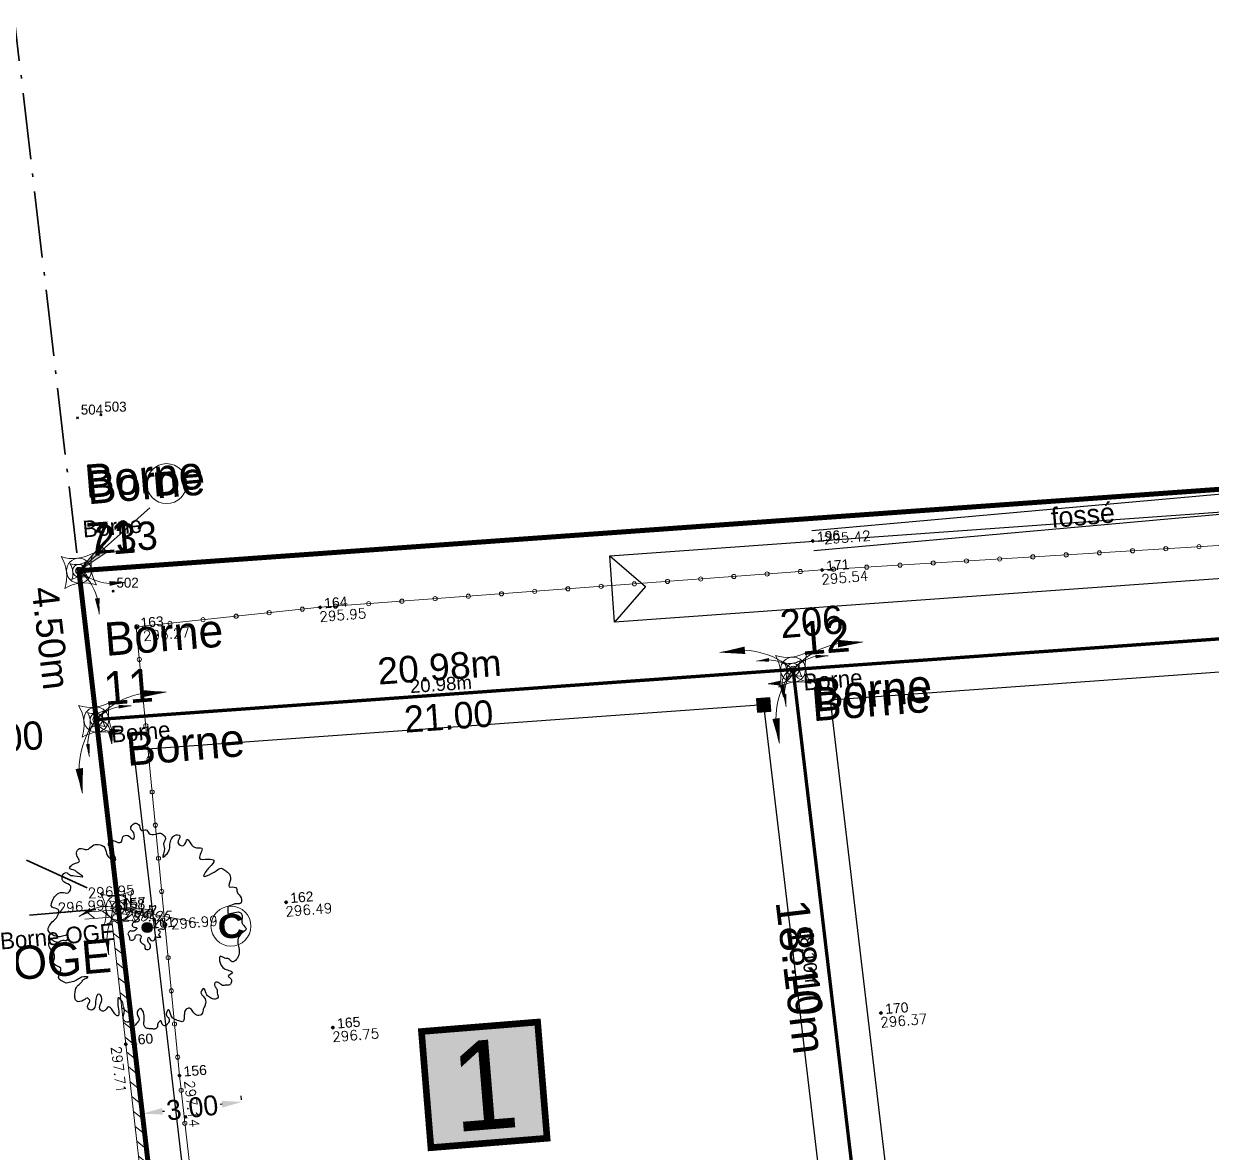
# Model space of a CAD drawing. Header units: metres. Extents: x 1851758 to 1852050, y 5187822 to 5188223.
# Drawn here: x 1851854.94 to 1851890.6, y 5187920.52 to 5187954.41 of the extents above; entities that cross this region are included whole.
import ezdxf
from ezdxf.enums import TextEntityAlignment as Align

# ---------------------------------------------------------------- set-up
doc = ezdxf.new("R2010")
doc.units = ezdxf.units.M
doc.header["$LTSCALE"] = 2.5
doc.header["$PDMODE"] = 35
doc.header["$PDSIZE"] = 0.03
doc.linetypes.add('L5', pattern=[1.15, 0.8, -0.175, 0, -0.175])
doc.layers.get('0').update_dxf_attribs({"linetype": 'CONTINUOUS', "lineweight": 30})
doc.layers.get('Defpoints').update_dxf_attribs({"linetype": 'CONTINUOUS'})
for name, color, linetype in [('APLAT_TRONC', 30, 'CONTINUOUS'), ('N_COMP', 2, 'CONTINUOUS'), ('P_COMP_2016_04_18', 1, 'CONTINUOUS'), ('PRO_IMPLANTATION_MAISON_COT', 140, 'CONTINUOUS'), ('PRO_PAR_N', 6, 'CONTINUOUS'), ('PRO_PAR_N_DA', 6, 'CONTINUOUS'), ('PRO_VOI', 7, 'CONTINUOUS'), ('PRO_VOI_TAMPON', 5, 'CONTINUOUS'), ('VEG', 94, 'CONTINUOUS'), ('Z_COMP', 7, 'CONTINUOUS')]:
    doc.layers.add(name, color=color, linetype=linetype)
for name, color, linetype, lineweight in [('CLO_HAC', 251, 'CONTINUOUS', 15), ('CLO_LEG', 7, 'CONTINUOUS', 15), ('P', 7, 'CONTINUOUS', 50), ('PAR', 11, 'L5', 30), ('PAR_COT', 150, 'CONTINUOUS', 20), ('PAR_REP', 6, 'CONTINUOUS', 15), ('PRO_IMP_REP', 6, 'CONTINUOUS', 15), ('PRO_IMP_REP_VENTE', 6, 'CONTINUOUS', 15), ('PRO_PAR', 1, 'CONTINUOUS', 35), ('PRO_PAR_COT', 200, 'CONTINUOUS', 20), ('PRO_PAR_COT_DA', 150, 'CONTINUOUS', 20), ('PRO_PAR_COT_VENTE', 150, 'CONTINUOUS', 20), ('PRO_PAR_DA', 1, 'CONTINUOUS', 35), ('PRO_PAR_P', 7, 'CONTINUOUS', 70), ('PRO_PAR_P_DA', 7, 'CONTINUOUS', 70), ('PRO_PAR_SURF', 157, 'CONTINUOUS', 20), ('PRO_PAR_TXT', 157, 'CONTINUOUS', 20), ('SOL_TXT', 7, 'CONTINUOUS', 13), ('TAL', 34, 'CONTINUOUS', 25), ('Z', 7, 'CONTINUOUS', 9)]:
    doc.layers.add(name, color=color, linetype=linetype, lineweight=lineweight)
for name, color, linetype, plot in [('N', 1, 'CONTINUOUS', False), ('PRO_PAR_CONT_DA', 40, 'CONTINUOUS', False), ('PRO_PAR_CONT_DA_D', 7, 'CONTINUOUS', False)]:
    doc.layers.add(name, color=color, linetype=linetype, plot=plot)
doc.styles.add('_ECRITURE', font='NEWSGOTN.TTF')
doc.styles.add('_ECRITURE_GRAS', font='NEWSGOTB.TTF')
doc.styles.add('ARIAL_B', font='arialbd.ttf', dxfattribs={"width": 1.1})
doc.styles.add('Ecriture', font='NEWSGOTN.TTF')
doc.styles.add('SIMPLEX', font='SIMPLEX.SHX', dxfattribs={"oblique": 27})
doc.styles.get("Standard").update_dxf_attribs({"font": 'arial.ttf'})
doc.dimstyles.new('Voirie', dxfattribs={"dimtxt": 0.6, "dimasz": 0.6, "dimexe": 0.18, "dimexo": 0.0625, "dimgap": 0, "dimtad": 0, "dimzin": 0, "dimdsep": 46, "dimtxsty": 'Ecriture', "dimcen": 0.04, "dimclrd": 256, "dimclre": 256, "dimclrt": 256, "dimaunit": 2, "dimadec": 3, "dimazin": 0, "dimtfac": 1, "dimtofl": 0, "dimtmove": 0, "dimatfit": 0, "dimfxl": 0, "dimtolj": 1, "dimtzin": 0, "dimlwd": -1, "dimarcsym": 0})

# ---------------------------------------------------------------- blocks, each defined once
blk = doc.blocks.new('TCPOINT')
blk.add_point((0, 0))
at = {"layer": 'N'}
blk.add_attdef('MAT', (0.2, 0.2), '', height=0.34, dxfattribs=at)
at = {"layer": 'Z', "style": 'SIMPLEX'}
blk.add_attdef('ALT', (0.2, -0.54), '', height=0.34, dxfattribs=at)
blk = doc.blocks.new('VEG_01')
at = {"layer": 'APLAT_TRONC', "linetype": 'ByBlock', "lineweight": -2}
h = blk.add_hatch(color=0, dxfattribs=at)
edge = h.paths.add_edge_path(flags=16)
edge.add_arc((0, 0), 0.0008, -180, 0, ccw=False)
edge.add_arc((0, 0), 0.0008, 0, 180, ccw=False)
edge = h.paths.add_edge_path()
edge.add_arc((0, 0), 0.025, -180, 0, ccw=False)
edge.add_arc((0, 0), 0.025, 0, 180, ccw=False)
at = {"layer": 'APLAT_TRONC', "color": 0, "linetype": 'ByBlock', "lineweight": -2}
for points in [[(0.025, 0, -1), (-0.025, 0, -1)], [(0.0008, 0, -1), (-0.0008, 0, -1)]]:
    blk.add_lwpolyline(points, format="xyb", close=True, dxfattribs=at)
at = {"layer": 'VEG', "color": 0, "linetype": 'ByBlock', "lineweight": -2}
for points, knots in [([(-0.4061, -0.2784), (-0.3851, -0.2746), (-0.356, -0.2694), (-0.3306, -0.245), (-0.2788, -0.2455), (-0.3215, -0.2576), (-0.3298, -0.279), (-0.3545, -0.2924), (-0.3644, -0.3255), (-0.3649, -0.3791), (-0.321, -0.3685), (-0.2987, -0.3469), (-0.2792, -0.3738), (-0.3116, -0.3936), (-0.279, -0.4215), (-0.2586, -0.3963), (-0.2602, -0.3706), (-0.2497, -0.319), (-0.222, -0.3519), (-0.232, -0.3776), (-0.2448, -0.4058), (-0.2128, -0.4299), (-0.1977, -0.3843), (-0.1731, -0.4138), (-0.1666, -0.43), (-0.1414, -0.451), (-0.1416, -0.4099), (-0.1497, -0.3897), (-0.1462, -0.3693), (-0.15, -0.3432), (-0.1228, -0.3691), (-0.1213, -0.3905), (-0.1079, -0.4224), (-0.1325, -0.457), (-0.0959, -0.4833), (-0.0709, -0.4451), (-0.0697, -0.5069), (-0.0527, -0.475), (-0.0305, -0.4611), (-0.0626, -0.4348), (-0.0314, -0.3917), (-0.0132, -0.4374), (-0.0159, -0.4642), (-0.0193, -0.4977), (0.005, -0.5076), (0.0226, -0.5057), (0.0394, -0.5109), (0.055, -0.4967), (0.0484, -0.4783), (0.0719, -0.4604), (0.0716, -0.486), (0.0908, -0.4967), (0.1021, -0.4812), (0.1129, -0.4684), (0.108, -0.4498), (0.0882, -0.4394), (0.109, -0.3928), (0.1158, -0.442), (0.1343, -0.46), (0.1553, -0.4655), (0.1824, -0.4777), (0.1856, -0.4488), (0.1851, -0.4295), (0.1909, -0.4075), (0.2155, -0.4004), (0.2289, -0.4219), (0.2433, -0.4409), (0.2753, -0.4414), (0.2775, -0.4151), (0.2859, -0.3974), (0.2947, -0.3768), (0.29, -0.3476), (0.2586, -0.3293), (0.2875, -0.2935), (0.292, -0.334), (0.3106, -0.3487), (0.331, -0.3624), (0.3616, -0.3519), (0.3473, -0.3287), (0.3517, -0.3079), (0.3367, -0.2953), (0.3355, -0.2703), (0.3612, -0.2742), (0.3725, -0.2942), (0.3944, -0.2861), (0.4146, -0.2907), (0.4238, -0.2713), (0.4209, -0.2538), (0.392, -0.2417), (0.442, -0.2277), (0.4045, -0.2126), (0.3812, -0.2064), (0.3616, -0.1825), (0.3586, -0.1324), (0.3865, -0.1572), (0.4094, -0.1522), (0.4239, -0.1793), (0.4497, -0.159), (0.4601, -0.1367), (0.4617, -0.1072), (0.4515, -0.0788), (0.4553, -0.0462), (0.4732, -0.0258), (0.5064, -0.0065), (0.4731, 0.0138), (0.4733, 0.0416), (0.4779, 0.0713), (0.4438, 0.0842), (0.3966, 0.0564), (0.4057, 0.0892), (0.4003, 0.1095), (0.4241, 0.1091), (0.4397, 0.123), (0.4715, 0.1107), (0.4742, 0.1559), (0.4468, 0.1702), (0.4495, 0.2105), (0.3933, 0.1933), (0.4255, 0.2419), (0.4099, 0.272), (0.389, 0.2865), (0.368, 0.3021), (0.3439, 0.2825), (0.322, 0.2703), (0.2697, 0.2445), (0.2961, 0.2851), (0.3121, 0.3024), (0.3471, 0.3398), (0.2996, 0.3444), (0.2409, 0.3321), (0.2937, 0.4116), (0.2233, 0.3858), (0.1986, 0.4701), (0.19, 0.3958), (0.1375, 0.4237), (0.179, 0.4625), (0.133, 0.4661), (0.1209, 0.4423), (0.1103, 0.418), (0.1184, 0.3846), (0.0594, 0.3271), (0.0939, 0.392), (0.0757, 0.4207), (0.0959, 0.4417), (0.0845, 0.4625), (0.065, 0.4768), (0.0393, 0.4638), (0.0074, 0.4646), (-0.003, 0.498), (-0.0363, 0.4749), (-0.0341, 0.5136), (-0.0663, 0.5304), (-0.0929, 0.4926), (-0.061, 0.4776), (-0.0659, 0.4259), (-0.0933, 0.4674), (-0.1284, 0.4578), (-0.1241, 0.4225), (-0.1566, 0.4265), (-0.1769, 0.4443), (-0.2007, 0.418), (-0.1771, 0.3884), (-0.1426, 0.3215), (-0.1833, 0.3464), (-0.2076, 0.3612), (-0.2045, 0.403), (-0.2429, 0.4191), (-0.2774, 0.4136), (-0.3002, 0.3791), (-0.3375, 0.406), (-0.36, 0.3728), (-0.3483, 0.3523), (-0.3339, 0.3273), (-0.3596, 0.3225), (-0.3753, 0.3167), (-0.4001, 0.2925), (-0.3623, 0.2887), (-0.3477, 0.2716), (-0.3016, 0.2447), (-0.3616, 0.2617), (-0.3879, 0.2585), (-0.4068, 0.2831), (-0.4316, 0.2559), (-0.4206, 0.2197), (-0.371, 0.2179), (-0.3919, 0.1626), (-0.4275, 0.1815), (-0.4564, 0.1652), (-0.4739, 0.1411), (-0.4903, 0.0943), (-0.4342, 0.0979), (-0.4482, 0.0527), (-0.4745, 0.03), (-0.5076, -0.0072), (-0.4785, -0.0373), (-0.4518, -0.046), (-0.4258, -0.0473), (-0.3962, -0.0295), (-0.3976, -0.0728), (-0.4256, -0.0576), (-0.4439, -0.0783), (-0.4658, -0.0697), (-0.4847, -0.0525), (-0.4965, -0.0847), (-0.4844, -0.1112), (-0.4534, -0.1393), (-0.4833, -0.1902), (-0.4134, -0.1974), (-0.4615, -0.2555), (-0.4249, -0.2706), (-0.4061, -0.2784)], [0, 0, 0, 0, 3.753263, 5.182737, 7.23611, 8.845321, 10.054635, 11.722078, 13.587172, 16.632361, 18.825527, 20.296079, 21.349325, 23.275202, 24.919627, 26.315191, 27.968981, 30.632359, 31.88293, 33.805628, 35.655874, 36.981482, 39.090374, 40.563959, 42.038015, 43.225906, 44.748559, 47.002401, 47.855972, 48.88026, 50.347704, 51.882122, 53.497641, 56.38817, 58.007388, 59.421941, 61.409961, 62.694634, 63.74788, 65.886811, 67.80534, 69.813324, 71.958917, 73.798707, 75.050773, 76.201402, 77.187657, 78.118029, 79.444745, 80.497723, 81.601389, 82.704304, 83.634677, 84.738342, 85.778989, 86.709366, 88.585511, 90.646929, 92.042492, 93.602072, 94.927332, 96.284237, 97.60073, 99.006552, 100.046272, 101.562467, 103.078662, 104.567164, 106.128158, 107.168805, 108.366729, 110.242874, 112.250845, 113.665919, 115.359731, 116.987882, 118.392502, 119.863054, 121.219959, 122.383559, 123.569819, 124.721736, 125.70799, 127.25919, 128.421527, 129.583864, 130.687516, 131.728177, 132.781161, 134.529355, 135.900798, 137.518692, 139.70393, 141.741483, 143.213149, 144.469284, 145.883837, 147.435045, 149.055475, 150.701092, 152.736458, 154.718028, 156.362976, 158.111421, 159.859878, 161.376981, 163.378883, 164.418604, 167.677078, 168.701367, 169.702303, 170.880303, 171.983218, 173.635188, 175.452814, 177.690206, 179.096025, 181.239235, 183.480215, 185.710503, 187.125056, 188.377123, 190.069929, 191.848541, 194.382772, 196.063797, 197.740389, 200.24667, 201.923318, 204.722548, 207.887853, 210.194994, 213.569477, 215.776804, 217.743732, 219.931467, 221.58189, 223.055946, 224.737179, 226.359298, 229.661584, 232.461032, 234.064874, 235.625868, 236.72952, 238.055127, 239.714756, 241.740917, 243.13648, 244.602937, 246.271815, 247.891034, 250.035957, 251.552414, 253.527139, 255.587297, 257.146875, 258.86479, 260.239537, 261.919129, 263.278038, 265.059528, 269.005945, 270.304831, 272.010737, 274.36746, 276.721422, 278.595738, 280.701705, 283.008839, 284.679286, 286.267291, 287.527048, 288.755502, 289.858417, 291.273491, 293.04415, 294.229884, 296.285182, 298.975928, 300.464437, 301.790045, 303.41603, 305.281124, 307.785837, 310.022086, 311.994594, 313.832782, 315.612158, 318.08605, 320.165487, 322.311095, 324.186587, 327.620768, 328.975998, 331.197841, 332.741998, 334.148254, 335.684679, 336.878332, 338.40387, 339.976082, 340.879855, 342.30589, 344.231768, 346.604284, 349.237256, 351.664851, 354.505513, 357.529832, 357.529832, 357.529832, 357.529832]), ([(-0.0838, -0.016), (-0.0771, -0.0184), (-0.0644, -0.0229), (-0.0437, 0.0027), (-0.0751, -0.0021), (-0.0766, 0.0248), (-0.0573, 0.0266), (-0.0348, 0.0308), (-0.0456, 0.051), (-0.0604, 0.0572), (-0.0636, 0.0718), (-0.0549, 0.0922), (-0.0492, 0.0685), (-0.0253, 0.0703), (-0.0301, 0.1084), (-0.0162, 0.078), (-0.0251, 0.0636), (-0.0065, 0.0426), (0.0038, 0.0655), (-0.0023, 0.0824), (0.0172, 0.0882), (0.0059, 0.1188), (0.026, 0.098), (0.0442, 0.1159), (0.0426, 0.0913), (0.0295, 0.0846), (0.0358, 0.0671), (0.0179, 0.0643), (0.0129, 0.0367), (0.0404, 0.0515), (0.0395, 0.0322), (0.0427, 0.0101), (0.0546, 0.0306), (0.0673, 0.0378), (0.0879, 0.0292), (0.074, 0.0103), (0.1022, 0.0119), (0.0841, -0.0152), (0.0707, -0.0017), (0.0483, -0.0141), (0.0749, -0.0226), (0.0492, -0.0374), (0.078, -0.0498), (0.0527, -0.0486), (0.0383, -0.045), (0.0408, -0.0684), (0.0138, -0.0673), (0.0097, -0.0421), (-0.0049, -0.0697), (0.0207, -0.082), (0.014, -0.1144), (-0.017, -0.1092), (-0.0065, -0.0852), (-0.0291, -0.0807), (-0.0398, -0.0617), (-0.0186, -0.0332), (-0.0648, -0.034), (-0.0573, -0.0606), (-0.0923, -0.0696), (-0.0872, -0.0448), (-0.102, -0.0303), (-0.0907, -0.0214), (-0.0838, -0.016)], [0, 0, 0, 0, 1.255015, 2.387154, 3.579699, 4.647415, 5.677636, 6.847186, 7.783461, 8.829734, 9.693076, 10.490325, 11.455172, 12.298368, 13.797416, 14.733694, 16.098847, 17.063525, 18.233875, 19.176198, 19.916132, 21.172569, 22.066268, 23.058552, 24.000875, 24.755642, 25.593261, 26.410467, 27.462705, 28.617885, 29.380065, 30.373249, 31.338096, 32.18152, 33.258567, 33.998923, 34.892617, 36.062967, 37.010026, 37.91004, 38.727255, 39.758264, 40.575469, 41.730657, 42.148993, 43.142177, 44.397185, 45.297527, 45.999731, 48.106356, 49.300045, 50.675672, 51.408602, 52.977999, 53.588341, 55.266841, 56.953244, 57.797368, 59.352321, 60.445334, 61.289249, 62.566821, 62.566821, 62.566821, 62.566821])]:
    blk.add_open_spline(points, degree=3, knots=knots, dxfattribs=at)
blk = doc.blocks.new('CLOLEG')
blk.add_circle((0, 0), 0.0625)
blk = doc.blocks.new('*D66')
at = {"layer": 'Defpoints', "color": 0}
for p in [(1851861.487, 5187922.031), (1851858.507, 5187921.678), (1851858.507, 5187921.678)]:
    blk.add_point(p, dxfattribs=at)
at = {"layer": 'PRO_IMPLANTATION_MAISON_COT'}
for p, q in [((1851860.891, 5187921.96), (1851860.83, 5187921.953)), ((1851859.103, 5187921.749), (1851859.164, 5187921.756))]:
    blk.add_line(p, q, dxfattribs=at)
at = {"layer": 'PRO_IMPLANTATION_MAISON_COT', "lineweight": -2}
for p, q in [((1851861.479, 5187922.093), (1851861.465, 5187922.21)), ((1851858.5, 5187921.74), (1851858.486, 5187921.857))]:
    blk.add_line(p, q, dxfattribs=at)
at = {"layer": 'PRO_IMPLANTATION_MAISON_COT'}
for points in [[(1851860.879, 5187922.06), (1851860.902, 5187921.861), (1851861.487, 5187922.031)], [(1851859.091, 5187921.848), (1851859.115, 5187921.649), (1851858.507, 5187921.678)]]:
    blk.add_solid(points, dxfattribs=at)
at = {"layer": 'PRO_IMPLANTATION_MAISON_COT', "insert": (1851859.997, 5187921.855), "char_height": 0.6, "attachment_point": 5, "rotation": 6.7571, "style": 'Ecriture'}
blk.add_mtext('\\A1;3.00', dxfattribs=at)
blk = doc.blocks.new('fleche cote2')
blk.add_hatch(color=0).paths.add_polyline_path([(-0.524, 0.399), (-0.524, 0.55), (-0.975, 0.475)])
at = {"color": 0}
blk.add_lwpolyline([(-0.524, 0.399), (-0.524, 0.55), (-0.975, 0.475)], close=True, dxfattribs=at)
blk.add_lwpolyline([(-0.524, 0.475, -0.385882), (0, 0)], format="xyb", dxfattribs=at)
blk = doc.blocks.new('ASS02')
h = blk.add_hatch(color=256)
h.dxf.hatch_style = 1
h.paths.add_polyline_path([(0.5, -0.5), (0.5, 0.5), (-0.5, 0.5), (-0.5, -0.5)])
blk.add_lwpolyline([(0.5, -0.5), (0.5, 0.5), (-0.5, 0.5), (-0.5, -0.5)], close=True)
blk = doc.blocks.new('Borne')
at = {"layer": 'PAR_REP'}
for radius in [0.15, 0.04]:
    blk.add_circle((0, 0), radius, dxfattribs=at)
for centre, start, end in [((-0.019, 0.607), 246.9187, 296.6535), ((-0.607, -0.019), 336.9187, 26.6535), ((0.607, 0.019), 156.9187, 206.6535), ((0.019, -0.607), 66.9187, 116.6535)]:
    blk.add_arc(centre, 0.458, start, end, dxfattribs=at)
blk = doc.blocks.new('P_COMP')
at = {"color": 0}
blk.add_point((0, 0), dxfattribs=at)
at = {"layer": 'N_COMP', "style": '_ECRITURE'}
blk.add_attdef('MAT', (0.1, 0.1), '', height=0.3, dxfattribs=at)
at = {"layer": 'Z_COMP', "style": 'SIMPLEX', "oblique": 27}
blk.add_attdef('ALT', text='', height=0.3, dxfattribs=at).set_placement((0.1, -0.1), align=Align.TOP_LEFT)
blk = doc.blocks.new('fleche cote')
blk.add_hatch(color=0).paths.add_polyline_path([(-0.524, -0.399), (-0.524, -0.55), (-0.975, -0.475)])
at = {"color": 0}
blk.add_lwpolyline([(-0.524, -0.475, 0.385882), (0, 0)], format="xyb", dxfattribs=at)
blk.add_lwpolyline([(-0.524, -0.399), (-0.524, -0.55), (-0.975, -0.475)], close=True, dxfattribs=at)
blk = doc.blocks.new('*U106')
at = {"layer": 'PAR_COT'}
for points in [[(0.022, 1.901), (0, 0)], [(0.098, 0.663), (-0.082, 0.665)], [(0.098, 0.663), (0, 0), (-0.082, 0.665)]]:
    blk.add_lwpolyline(points, dxfattribs=at)
blk.add_solid([(0, 0), (-0.082, 0.665), (0.098, 0.663)], dxfattribs=at)
blk = doc.blocks.new('PAR_COT_01B')
at = {"layer": 'PAR_COT'}
blk.add_lwpolyline([(-1.143, 0.37, 0, 0.12, 0), (-0.742, 0.373, 0.12, 0.12, 0)], format="xyseb", dxfattribs=at)
blk.add_arc((-0.93, -0.921), 1.309, 44.7149, 99.3768, dxfattribs=at)
blk = doc.blocks.new('PAR_COT_02B')
at = {"layer": 'PAR_COT'}
blk.add_lwpolyline([(-1.139, -0.377, 0, 0.12, 0), (-0.739, -0.377, 0.12, 0.12, 0)], format="xyseb", dxfattribs=at)
blk.add_arc((-0.934, 0.914), 1.307, 260.964, 315.6259, dxfattribs=at)
blk = doc.blocks.new('*U110')
at = {"layer": 'PAR_COT'}
for points in [[(1.308, 0.992), (0, 0)], [(0.583, 0.329), (0, 0), (0.474, 0.473)], [(0.583, 0.329), (0.474, 0.473)]]:
    blk.add_lwpolyline(points, dxfattribs=at)
blk.add_solid([(0, 0), (0.474, 0.473), (0.583, 0.329)], dxfattribs=at)
blk = doc.blocks.new('BORNE IMP')
at = {"layer": 'PRO_IMP_REP'}
for radius in [0.375, 0.1]:
    blk.add_circle((0, 0), radius, dxfattribs=at)
for centre, start, end in [((-0.047, 1.518), 246.9187, 296.6535), ((-1.518, -0.047), 336.9187, 26.6535), ((1.518, 0.047), 156.9187, 206.6535), ((0.047, -1.518), 66.9187, 116.6535)]:
    blk.add_arc(centre, 1.144, start, end, dxfattribs=at)
blk = doc.blocks.new('PAR REP VENTE')
at = {"layer": 'PRO_IMP_REP_VENTE'}
for radius in [0.375, 0.1]:
    blk.add_circle((0, 0), radius, dxfattribs=at)
for centre, start, end in [((-0.17, 1.509), 251.55945, 301.29431), ((-1.509, -0.17), 341.55945, 31.29431), ((1.509, 0.17), 161.55945, 211.29431), ((0.17, -1.509), 71.55945, 121.29431)]:
    blk.add_arc(centre, 1.144, start, end, dxfattribs=at)
blk = doc.blocks.new('PRO_PAR_COT_01B')
at = {"layer": 'PRO_PAR_COT_DA'}
blk.add_lwpolyline([(-2.153, 0.666, 0, 0.225, 0), (-1.401, 0.68, 0.225, 0.225, 0)], format="xyseb", dxfattribs=at)
blk.add_arc((-1.72, -1.75), 2.454, 45.4926, 100.1545, dxfattribs=at)
blk = doc.blocks.new('PRO_PAR_COT_02B')
at = {"layer": 'PRO_PAR_COT_DA'}
blk.add_lwpolyline([(-2.153, -0.666, 0, 0.225, 0), (-1.401, -0.68, 0.225, 0.225, 0)], format="xyseb", dxfattribs=at)
blk.add_arc((-1.72, 1.75), 2.454, 259.8455, 314.5074, dxfattribs=at)

msp = doc.modelspace()

# ---------------------------------------------------------------- hatches: boundary and pattern name
at = {"layer": 'CLO_HAC'}
h = msp.add_hatch(dxfattribs=at)
h.set_pattern_fill('ANSI31', color=256, scale=0.1)
h.set_pattern_definition([(321.427, (1851857.75666, 5187927.8044), (0.197965, 0.248226), [])])
h.paths.add_polyline_path([(1851856.759, 5187927.733), (1851856.774, 5187927.524), (1851857.571, 5187927.581), (1851858, 5187923.766), (1851858.73, 5187917.294), (1851858.938, 5187917.317), (1851858.209, 5187923.789), (1851857.757, 5187927.804)])
at = {"layer": 'PRO_PAR_TXT'}
msp.add_hatch(color=21, dxfattribs=at).paths.add_polyline_path([(1851866.99, 5187924.053), (1851870.279, 5187924.32), (1851870.546, 5187921.031), (1851867.257, 5187920.764)])

# ---------------------------------------------------------------- linework, layer by layer
at = {"layer": 'CLO_LEG', "flags": 128}
for points in [[(1851977.739, 5187951.887), (1851978.26, 5187947.388), (1851966.81, 5187945.805), (1851954.043, 5187944.623), (1851949.297, 5187943.986), (1851940.926, 5187943.352), (1851925.914, 5187942.038), (1851910.577, 5187940.774), (1851894.403, 5187938.963), (1851878.913, 5187938.009), (1851863.835, 5187936.886), (1851858.314, 5187936.298), (1851859.611, 5187922.824), (1851861.624, 5187905.158), (1851863.146, 5187891.866), (1851864.24, 5187882.278), (1851864.624, 5187878.787), (1851868.895, 5187879.162), (1851886.929, 5187880.433), (1851898.298, 5187881.405)], [(1851856.759, 5187927.733), (1851857.757, 5187927.804), (1851858.209, 5187923.789), (1851858.938, 5187917.317), (1851858.73, 5187917.294), (1851858, 5187923.766), (1851857.571, 5187927.581), (1851856.774, 5187927.524)]]:
    msp.add_lwpolyline(points, dxfattribs=at)
at = {"layer": 'PAR', "flags": 128}
for points in [[(1851841.446, 5188067.571), (1851856.592, 5187937.984), (1851863.582, 5187878.171)], [(1851770.994, 5187967.295), (1851857.753, 5187928.051)], [(1851856.592, 5187937.984), (1851927.721, 5187943.061), (1851977.793, 5187946.635)], [(1851833.692, 5187875.64), (1851827.884, 5187925.327), (1851857.775, 5187927.862)]]:
    msp.add_lwpolyline(points, dxfattribs=at)
at = {"layer": 'PAR_COT', "color": 1, "const_width": 0.15, "flags": 128}
msp.add_lwpolyline([(1851863.582, 5187878.171), (1851863.48, 5187879.051), (1851857.775, 5187927.862), (1851856.592, 5187937.984), (1851927.721, 5187943.061), (1851977.793, 5187946.635), (1851981.371, 5187888.402)], dxfattribs=at)
at = {"layer": 'PAR_COT'}
for centre in [(1851859.227, 5187940.601), (1851861.159, 5187927.31)]:
    msp.add_circle(centre, 0.6, dxfattribs=at)
at = {"layer": 'PRO_PAR', "const_width": 0.1, "flags": 128}
for points in [[(1851911.879, 5187917.313), (1851911.879, 5187917.313), (1851940.223, 5187919.349), (1851940.51, 5187915.359), (1851947.492, 5187915.861), (1851947.205, 5187919.851), (1851975.449, 5187921.88), (1851974.252, 5187941.929), (1851857.114, 5187933.514)], [(1851884.704, 5187915.361), (1851882.403, 5187915.196), (1851880.173, 5187917.038), (1851878.043, 5187935.017)]]:
    msp.add_lwpolyline(points, dxfattribs=at)
at = {"layer": 'PRO_PAR_CONT_DA', "flags": 128}
msp.add_lwpolyline([(1851977.793, 5187946.635), (1851927.721, 5187943.061), (1851856.592, 5187937.984), (1851857.114, 5187933.514), (1851878.043, 5187935.017), (1851910.44, 5187937.345), (1851942.275, 5187939.632)], dxfattribs=at)
for points in [[(1851878.043, 5187935.017), (1851880.173, 5187917.038), (1851882.403, 5187915.196), (1851884.704, 5187915.361), (1851908.388, 5187917.062), (1851908.675, 5187913.073), (1851912.166, 5187913.323), (1851911.879, 5187917.313), (1851910.44, 5187937.345)], [(1851857.114, 5187933.514), (1851860.715, 5187902.701), (1851885.403, 5187905.626), (1851884.704, 5187915.361), (1851882.403, 5187915.196), (1851880.173, 5187917.038), (1851878.043, 5187935.017)]]:
    msp.add_lwpolyline(points, close=True, dxfattribs=at)
at = {"layer": 'PRO_PAR_CONT_DA_D', "flags": 128}
for points in [[(1851879.159, 5187934.095), (1851881.119, 5187917.554), (1851882.732, 5187916.222), (1851884.632, 5187916.358), (1851909.314, 5187918.131), (1851909.601, 5187914.142), (1851911.097, 5187914.249), (1851910.882, 5187917.241), (1851909.515, 5187936.276)], [(1851858.229, 5187932.591), (1851861.592, 5187903.812), (1851884.337, 5187906.507), (1851883.778, 5187914.292), (1851882.075, 5187914.169), (1851879.227, 5187916.523), (1851877.162, 5187933.952)]]:
    msp.add_lwpolyline(points, close=True, dxfattribs=at)
at = {"layer": 'PRO_PAR_COT_VENTE'}
for points in [[(1851879.093, 5187935.427, 0, 0.112, 0), (1851878.717, 5187935.407, 0.112, 0.112, 0)], [(1851876.945, 5187935.272, 0, 0.112, 0), (1851877.32, 5187935.307, 0.112, 0.112, 0)], [(1851877.839, 5187933.909, 0, 0.112, 0), (1851877.788, 5187934.282, 0.112, 0.112, 0)], [(1851858.164, 5187933.923, 0, 0.112, 0), (1851857.788, 5187933.903, 0.112, 0.112, 0)], [(1851856.909, 5187932.406, 0, 0.112, 0), (1851856.858, 5187932.779, 0.112, 0.112, 0)]]:
    msp.add_lwpolyline(points, format="xyseb", dxfattribs=at)
for centre, start, end in [((1851877.248, 5187934.083), 49.6016, 104.2634), ((1851878.964, 5187934.206), 83.9544, 138.6163), ((1851879.013, 5187934.266), 142.2498, 196.9116), ((1851858.035, 5187932.703), 83.9544, 138.6163), ((1851858.083, 5187932.761), 142.159, 196.8208)]:
    msp.add_arc(centre, 1.227, start, end, dxfattribs=at)
at = {"layer": 'PRO_PAR_DA', "flags": 128}
for points in [[(1851911.879, 5187917.313), (1851911.879, 5187917.313), (1851940.223, 5187919.349), (1851940.51, 5187915.359), (1851947.492, 5187915.861), (1851947.205, 5187919.851), (1851975.449, 5187921.88), (1851974.252, 5187941.929), (1851857.114, 5187933.514)], [(1851884.704, 5187915.361), (1851882.403, 5187915.196), (1851880.173, 5187917.038), (1851878.043, 5187935.017)]]:
    msp.add_lwpolyline(points, dxfattribs=at)
at = {"layer": 'PRO_PAR_SURF', "flags": 128}
for points in [[(1851977.793, 5187946.635), (1851981.487, 5187886.528), (1851863.582, 5187878.171), (1851856.592, 5187937.984), (1851927.721, 5187943.061)], [(1851910.44, 5187937.345), (1851878.043, 5187935.017), (1851880.173, 5187917.038), (1851882.403, 5187915.196), (1851908.388, 5187917.062), (1851908.675, 5187913.073), (1851912.166, 5187913.323)], [(1851878.043, 5187935.017), (1851857.114, 5187933.514), (1851860.715, 5187902.701), (1851885.403, 5187905.626), (1851884.704, 5187915.361), (1851882.403, 5187915.196), (1851880.173, 5187917.038)]]:
    msp.add_lwpolyline(points, close=True, dxfattribs=at)
at = {"layer": 'PRO_PAR_TXT', "color": 157, "const_width": 0.2, "flags": 128}
msp.add_lwpolyline([(1851866.882, 5187924.145), (1851870.37, 5187924.428), (1851870.654, 5187920.939), (1851867.165, 5187920.656)], close=True, dxfattribs=at)
at = {"layer": 'PRO_VOI', "flags": 128}
msp.add_lwpolyline([(1851977.149, 5187943.942), (1851942.146, 5187941.427), (1851910.311, 5187939.14), (1851872.681, 5187936.437), (1851872.538, 5187938.432), (1851910.168, 5187941.135), (1851942.003, 5187943.422), (1851977.006, 5187945.937)], close=True, dxfattribs=at)
msp.add_lwpolyline([(1851872.538, 5187938.432), (1851873.607, 5187937.506), (1851872.681, 5187936.437)], dxfattribs=at)
at = {"layer": 'TAL', "flags": 128}
for points in [[(1851927.779, 5187946.743), (1851928.007, 5187943.831), (1851921.773, 5187943.119), (1851910.09, 5187942.046), (1851895.067, 5187940.656), (1851878.609, 5187939.178)], [(1851928.378, 5187946.79), (1851928.65, 5187943.3), (1851921.834, 5187942.522), (1851910.145, 5187941.449), (1851895.121, 5187940.058), (1851878.663, 5187938.581)]]:
    msp.add_lwpolyline(points, dxfattribs=at)

# ---------------------------------------------------------------- block references
at = {"layer": 'CLO_LEG'}
for p, rotation in [((1851889.239, 5187938.645), 183.5256594303691), ((1851890.237, 5187938.706), 183.5256594303691), ((1851883.25, 5187938.276), 183.5256594303691), ((1851884.248, 5187938.337), 183.5256594303691), ((1851885.247, 5187938.399), 183.5256594303691), ((1851886.245, 5187938.46), 183.5256594303691), ((1851887.243, 5187938.522), 183.5256594303691), ((1851888.241, 5187938.583), 183.5256594303691), ((1851878.26, 5187937.96), 184.2576084393288), ((1851879.258, 5187938.03), 183.5256594303691), ((1851880.256, 5187938.091), 183.5256594303691), ((1851881.254, 5187938.153), 183.5256594303691), ((1851882.252, 5187938.214), 183.5256594303691), ((1851873.274, 5187937.589), 184.2576084393288), ((1851874.271, 5187937.663), 184.2576084393288), ((1851875.269, 5187937.737), 184.2576084393288), ((1851876.266, 5187937.812), 184.2576084393288), ((1851877.263, 5187937.886), 184.2576084393288), ((1851868.288, 5187937.218), 184.2576084393288), ((1851869.285, 5187937.292), 184.2576084393288), ((1851870.282, 5187937.366), 184.2576084393288), ((1851871.28, 5187937.44), 184.2576084393288), ((1851872.277, 5187937.515), 184.2576084393288), ((1851863.303, 5187936.83), 186.0829969773322), ((1851864.299, 5187936.921), 184.2576084393288), ((1851865.296, 5187936.995), 184.2576084393288), ((1851866.293, 5187937.069), 184.2576084393288), ((1851867.291, 5187937.143), 184.2576084393288), ((1851860.32, 5187936.512), 186.0829969773322), ((1851861.315, 5187936.618), 186.0829969773322), ((1851862.309, 5187936.724), 186.0829969773322), ((1851858.331, 5187936.3), 186.0829969773322), ((1851859.326, 5187936.406), 186.0829969773322), ((1851858.408, 5187935.32), 275.4975728057738), ((1851858.504, 5187934.324), 275.4975728057738), ((1851858.6, 5187933.329), 275.4975728057738), ((1851858.696, 5187932.333), 275.4975728057738), ((1851858.792, 5187931.338), 275.4975728057738), ((1851858.887, 5187930.343), 275.4975728057738), ((1851858.983, 5187929.347), 275.4975728057738), ((1851859.079, 5187928.352), 275.4975728057738), ((1851859.175, 5187927.356), 275.4975728057738), ((1851859.271, 5187926.361), 275.4975728057738), ((1851859.366, 5187925.366), 275.4975728057738), ((1851859.462, 5187924.37), 275.4975728057738), ((1851859.558, 5187923.375), 275.4975728057738), ((1851859.662, 5187922.38), 276.501431693416), ((1851859.775, 5187921.387), 276.501431693416)]:
    msp.add_blockref('CLOLEG', p, dxfattribs=dict(at, rotation=rotation))
at = {"layer": 'P'}
ref = msp.add_blockref('TCPOINT', (1851878.636, 5187938.879, 295.42), dxfattribs=dict(at, rotation=301.9002445867005))
ref.add_attrib('MAT', '196', (1851878.774, 5187938.847, 295.42), dxfattribs={"layer": 'N', "height": 0.3, "rotation": 4.6408})
ref.add_attrib('ALT', '295.42', dxfattribs={"layer": 'Z', "height": 0.3, "rotation": 4.6408, "style": 'SIMPLEX'}).set_placement((1851878.953, 5187939.079, 295.42), align=Align.TOP_LEFT)
ref = msp.add_blockref('TCPOINT', (1851878.913, 5187938.009, 295.54), dxfattribs=dict(at, rotation=301.9002445867005))
ref.add_attrib('MAT', '171', (1851879.051, 5187937.977, 295.54), dxfattribs={"layer": 'N', "height": 0.3, "rotation": 4.6408})
ref.add_attrib('ALT', '295.54', dxfattribs={"layer": 'Z', "height": 0.3, "rotation": 4.6408, "style": 'SIMPLEX'}).set_placement((1851878.881, 5187937.871, 295.54), align=Align.TOP_LEFT)
ref = msp.add_blockref('TCPOINT', (1851863.835, 5187936.886, 295.95), dxfattribs=dict(at, rotation=301.9002445867005))
ref.add_attrib('MAT', '164', (1851863.973, 5187936.854, 295.95), dxfattribs={"layer": 'N', "height": 0.3, "rotation": 4.6408})
ref.add_attrib('ALT', '295.95', dxfattribs={"layer": 'Z', "height": 0.3, "rotation": 4.6408, "style": 'SIMPLEX'}).set_placement((1851863.803, 5187936.748, 295.95), align=Align.TOP_LEFT)
ref = msp.add_blockref('TCPOINT', (1851858.314, 5187936.298, 296.27), dxfattribs=dict(at, rotation=301.9002445867005))
ref.add_attrib('MAT', '163', (1851858.452, 5187936.266, 296.27), dxfattribs={"layer": 'N', "height": 0.3, "rotation": 4.6408})
ref.add_attrib('ALT', '296.27', dxfattribs={"layer": 'Z', "height": 0.3, "rotation": 4.6408, "style": 'SIMPLEX'}).set_placement((1851858.506, 5187936.172, 296.27), align=Align.TOP_LEFT)
ref = msp.add_blockref('TCPOINT', (1851857.775, 5187927.862, 296.95), dxfattribs=dict(at, rotation=301.9002445867005))
ref.add_attrib('MAT', '157', (1851857.912, 5187927.83, 296.95), dxfattribs={"layer": 'N', "height": 0.3, "rotation": 4.6408})
ref.add_attrib('ALT', '296.95', dxfattribs={"layer": 'Z', "height": 0.3, "rotation": 4.0844, "style": 'SIMPLEX'}).set_placement((1851856.847, 5187928.448, 296.95), align=Align.TOP_LEFT)
ref = msp.add_blockref('TCPOINT', (1851862.813, 5187928.034, 296.49), dxfattribs=dict(at, rotation=301.9002445867005))
ref.add_attrib('MAT', '162', (1851862.951, 5187928.002, 296.49), dxfattribs={"layer": 'N', "height": 0.3, "rotation": 4.6408})
ref.add_attrib('ALT', '296.49', dxfattribs={"layer": 'Z', "height": 0.3, "rotation": 4.6408, "style": 'SIMPLEX'}).set_placement((1851862.781, 5187927.896, 296.49), align=Align.TOP_LEFT)
ref = msp.add_blockref('TCPOINT', (1851857.757, 5187927.804, 296.99), dxfattribs=dict(at, rotation=301.9002445867005))
ref.add_attrib('MAT', '158', (1851857.894, 5187927.772, 296.99), dxfattribs={"layer": 'N', "height": 0.3, "rotation": 4.6408})
ref.add_attrib('ALT', '296.99', dxfattribs={"layer": 'Z', "height": 0.3, "rotation": 4.0844, "style": 'SIMPLEX'}).set_placement((1851855.945, 5187928.001, 296.99), align=Align.TOP_LEFT)
ref = msp.add_blockref('TCPOINT', (1851858.645, 5187927.268, 296.99), dxfattribs=dict(at, rotation=301.9002445867005))
ref.add_attrib('MAT', '161', (1851858.782, 5187927.235, 296.99), dxfattribs={"layer": 'N', "height": 0.3, "rotation": 4.6408})
ref.add_attrib('ALT', '296.99', dxfattribs={"layer": 'Z', "height": 0.3, "rotation": 4.6408, "style": 'SIMPLEX'}).set_placement((1851859.342, 5187927.512, 296.99), align=Align.TOP_LEFT)
ref = msp.add_blockref('TCPOINT', (1851880.684, 5187924.703, 296.37), dxfattribs=dict(at, rotation=301.9002445867005))
ref.add_attrib('MAT', '170', (1851880.822, 5187924.67, 296.37), dxfattribs={"layer": 'N', "height": 0.3, "rotation": 4.6408})
ref.add_attrib('ALT', '296.37', dxfattribs={"layer": 'Z', "height": 0.3, "rotation": 4.6408, "style": 'SIMPLEX'}).set_placement((1851880.652, 5187924.565, 296.37), align=Align.TOP_LEFT)
ref = msp.add_blockref('TCPOINT', (1851864.221, 5187924.267, 296.75), dxfattribs=dict(at, rotation=301.9002445867005))
ref.add_attrib('MAT', '165', (1851864.359, 5187924.235, 296.75), dxfattribs={"layer": 'N', "height": 0.3, "rotation": 4.6408})
ref.add_attrib('ALT', '296.75', dxfattribs={"layer": 'Z', "height": 0.3, "rotation": 4.6408, "style": 'SIMPLEX'}).set_placement((1851864.189, 5187924.129, 296.75), align=Align.TOP_LEFT)
ref = msp.add_blockref('TCPOINT', (1851858, 5187923.766, 297.71), dxfattribs=dict(at, rotation=301.9002445867005))
ref.add_attrib('MAT', '160', (1851858.138, 5187923.734, 297.71), dxfattribs={"layer": 'N', "height": 0.3, "rotation": 4.6408})
ref.add_attrib('ALT', '297.71', dxfattribs={"layer": 'Z', "height": 0.3, "rotation": 276.4309, "style": 'SIMPLEX'}).set_placement((1851857.859, 5187923.719, 297.71), align=Align.TOP_LEFT)
ref = msp.add_blockref('TCPOINT', (1851859.611, 5187922.824, 297.14), dxfattribs=dict(at, rotation=301.9002445867005))
ref.add_attrib('MAT', '156', (1851859.749, 5187922.791, 297.14), dxfattribs={"layer": 'N', "height": 0.3, "rotation": 4.6408})
ref.add_attrib('ALT', '297.14', dxfattribs={"layer": 'Z', "height": 0.3, "rotation": 276.5014, "style": 'SIMPLEX'}).set_placement((1851860.057, 5187922.692, 297.14), align=Align.TOP_LEFT)
at = {"layer": 'P_COMP_2016_04_18'}
for p, values in [((1851856.549, 5187942.574), {'MAT': '504'}), ((1851857.255, 5187942.662), {'MAT': '503'}), ((1851857.62, 5187937.375), {'MAT': '502'}), ((1851857.775, 5187927.862), {'MAT': '1', 'ALT': '296.95'})]:
    msp.add_blockref('P_COMP', p, dxfattribs=at).add_auto_attribs(values)
at = {"layer": 'PAR_COT'}
for name, p, xscale, yscale, zscale, rotation in [('*U106', (1851856.592, 5187937.984), 1.5, 1.5, 1.5, 312.1909527724392), ('PAR_COT_01B', (1851856.592, 5187937.984), 1.2, 1.2, 1.2, 184.0827071289017), ('PAR_COT_02B', (1851856.592, 5187937.984), 1.2, 1.2, 1.2, 96.66632068108687), ('*U110', (1851857.775, 5187927.862), 1.5, 1.5, 1.5, 312.1909527724392), ('PAR_COT_01B', (1851857.775, 5187927.862), 1.2, 1.2, 1.2, 96.66632068175423)]:
    msp.add_blockref(name, p, dxfattribs=dict(at, xscale=xscale, yscale=yscale, zscale=zscale, rotation=rotation))
at = {"layer": 'PAR_COT', "rotation": 30.69875690439209}
msp.add_blockref('PAR_COT_01B', (1851857.775, 5187927.862), dxfattribs=at)
at = {"layer": 'PAR_REP', "xscale": 2.5, "yscale": 2.5, "zscale": 2.5, "rotation": 4.640794973642308}
msp.add_blockref('Borne', (1851857.775, 5187927.862), dxfattribs=at)
at = {"layer": 'PRO_IMP_REP', "rotation": 4.640794973642308}
for p in [(1851856.592, 5187937.984), (1851878.043, 5187935.017), (1851857.114, 5187933.514)]:
    msp.add_blockref('BORNE IMP', p, dxfattribs=at)
at = {"layer": 'PRO_IMP_REP_VENTE', "xscale": 0.5, "yscale": 0.5, "zscale": 0.5}
for p in [(1851856.592, 5187937.984), (1851878.043, 5187935.017), (1851857.114, 5187933.514), (1851857.775, 5187927.862)]:
    msp.add_blockref('PAR REP VENTE', p, dxfattribs=at)
at = {"layer": 'PRO_PAR_COT'}
for name, p, xscale, yscale, zscale, rotation in [('fleche cote', (1851878.043, 5187935.017), 0.8, 0.8, 0.8, 4.108931475908859), ('fleche cote2', (1851878.043, 5187935.017), 0.8, 0.8, 0.8, 96.75712659551468), ('fleche cote2', (1851878.043, 5187935.017), 0.8, 0.8, 0.8, 184.1089314896833), ('fleche cote2', (1851857.114, 5187933.514), 0.8, 0.8, 0.8, 184.1089314759088), ('fleche cote', (1851857.114, 5187933.514), 0.8000000000000002, 0.8000000000000002, 0.8000000000000002, 96.66632068063323)]:
    msp.add_blockref(name, p, dxfattribs=dict(at, xscale=xscale, yscale=yscale, zscale=zscale, rotation=rotation))
at = {"layer": 'PRO_PAR_COT_DA'}
for name, p, rotation in [('PRO_PAR_COT_02B', (1851878.043, 5187935.017), 184.1089314897348), ('PRO_PAR_COT_01B', (1851878.043, 5187935.017), 4.108931480936363), ('PRO_PAR_COT_01B', (1851878.043, 5187935.017), 96.75712659332304), ('PRO_PAR_COT_02B', (1851857.114, 5187933.514), 184.1089314809363), ('PRO_PAR_COT_01B', (1851857.114, 5187933.514), 96.66632068063325)]:
    msp.add_blockref(name, p, dxfattribs=dict(at, rotation=rotation))
at = {"layer": 'PRO_PAR_P'}
ref = msp.add_blockref('TCPOINT', (1851856.592, 5187937.984), dxfattribs=dict(at, rotation=89.95836008128018))
ref.add_attrib('MAT', '71', (1851856.854, 5187938.412), dxfattribs={"layer": 'PRO_PAR_N', "lineweight": -2, "height": 1, "rotation": 4.6408, "style": 'Ecriture'})
ref = msp.add_blockref('TCPOINT', (1851878.043, 5187935.017), dxfattribs=dict(at, rotation=89.95836008128018))
ref.add_attrib('MAT', '12', (1851878.305, 5187935.446), dxfattribs={"layer": 'PRO_PAR_N', "lineweight": -2, "height": 1, "rotation": 4.6408, "style": 'Ecriture'})
ref = msp.add_blockref('TCPOINT', (1851857.114, 5187933.514), dxfattribs=dict(at, rotation=89.95836008128018))
ref.add_attrib('MAT', '11', (1851857.376, 5187933.943), dxfattribs={"layer": 'PRO_PAR_N', "lineweight": -2, "height": 1, "rotation": 4.6408, "style": 'Ecriture'})
at = {"layer": 'PRO_PAR_P_DA'}
ref = msp.add_blockref('TCPOINT', (1851856.592, 5187937.984), dxfattribs=dict(at, xscale=2.5, yscale=2.5, zscale=2.5))
ref.add_attrib('MAT', '233', (1851857.092, 5187938.484), dxfattribs={"layer": 'PRO_PAR_N_DA', "height": 0.85, "rotation": 4.6408, "style": '_ECRITURE'})
ref = msp.add_blockref('TCPOINT', (1851878.043, 5187935.017), dxfattribs=dict(at, xscale=2.5, yscale=2.5, zscale=2.5))
ref.add_attrib('MAT', '206', (1851877.688, 5187935.954), dxfattribs={"layer": 'PRO_PAR_N_DA', "height": 0.85, "rotation": 4.6408, "style": '_ECRITURE'})
ref = msp.add_blockref('TCPOINT', (1851857.114, 5187933.514), dxfattribs=dict(at, xscale=2.5, yscale=2.5, zscale=2.5))
ref.add_attrib('MAT', '200', (1851853.673, 5187932.48), dxfattribs={"layer": 'PRO_PAR_N_DA', "height": 0.85, "rotation": 4.6408, "style": '_ECRITURE'})
at = {"layer": 'PRO_VOI_TAMPON', "xscale": 0.4, "yscale": 0.4, "rotation": 274.1089316045998}
msp.add_blockref('ASS02', (1851877.162, 5187933.952), dxfattribs=at)
at = {"layer": 'VEG', "xscale": 6, "yscale": 6, "zscale": 6}
msp.add_blockref('VEG_01', (1851858.645, 5187927.268), dxfattribs=at)

# ---------------------------------------------------------------- texts
at = {"layer": 'PAR_COT', "style": 'ARIAL_B', "width": 1.1}
for s, p in [('D', (1851859.227, 5187940.601)), ('C', (1851861.159, 5187927.31))]:
    msp.add_text(s, height=0.72, rotation=4.6408, dxfattribs=at).set_placement(p, align=Align.MIDDLE)
at = {"layer": 'PAR_REP', "style": '_ECRITURE'}
msp.add_text('Borne OGE', height=1, rotation=4.8887, dxfattribs=at).set_placement((1851850.714, 5187925.349))
at = {"layer": 'PRO_IMP_REP', "style": '_ECRITURE'}
for p in [(1851856.862, 5187939.977), (1851878.697, 5187933.746), (1851858.048, 5187932.121)]:
    msp.add_text('Borne ', height=1, rotation=4.8887, dxfattribs=at).set_placement(p)
at = {"layer": 'PRO_IMP_REP_VENTE', "style": '_ECRITURE'}
for s, p in [('Borne ', (1851856.727, 5187938.98)), ('Borne ', (1851878.37, 5187934.382)), ('Borne ', (1851857.581, 5187932.818)), ('Borne OGE', (1851854.244, 5187926.606))]:
    msp.add_text(s, height=0.5, rotation=4.8887, dxfattribs=at).set_placement(p)
at = {"layer": 'PRO_PAR_COT', "char_height": 0.8, "attachment_point": 5, "style": 'Ecriture'}
for s, insert, rotation in [('\\A1;21.00', (1851867.7, 5187933.608), 4.1089), ('\\A1;18.10', (1851878.394, 5187925.974), 276.7571)]:
    msp.add_mtext(s, dxfattribs=dict(at, insert=insert, rotation=rotation))
at = {"layer": 'PRO_PAR_COT_DA', "attachment_point": 5}
for s, insert, char_height, rotation in [('\\A1;4.50m', (1851855.741, 5187935.962), 0.8, 276.6663), ('\\A1;20.98m', (1851867.421, 5187935.089), 0.8, 4.1089), ('\\A1;18.10m', (1851878.28, 5187925.788), 1, 276.7571)]:
    msp.add_mtext(s, dxfattribs=dict(at, insert=insert, char_height=char_height, rotation=rotation))
at = {"layer": 'PRO_PAR_COT_VENTE', "char_height": 0.4, "attachment_point": 5}
for s, insert, rotation in [('\\A1;20.98m', (1851867.464, 5187934.571), 4.1089), ('\\A1;18.10m', (1851878.519, 5187926.376), 276.7571)]:
    msp.add_mtext(s, dxfattribs=dict(at, insert=insert, rotation=rotation))
at = {"layer": 'PRO_PAR_N', "style": '_ECRITURE'}
for p in [(1851856.805, 5187940.166), (1851857.404, 5187935.423), (1851878.64, 5187933.461)]:
    msp.add_text('Borne', height=1, rotation=4.6408, dxfattribs=at).set_placement(p)
at = {"layer": 'PRO_PAR_TXT', "color": 157, "style": '_ECRITURE_GRAS'}
msp.add_text('1', height=2.688, rotation=4.6408, dxfattribs=at).set_placement((1851868.768, 5187922.542), align=Align.MIDDLE)
at = {"layer": 'SOL_TXT', "style": '_ECRITURE'}
msp.add_text('fossé', height=0.6, rotation=5.1298, dxfattribs=at).set_placement((1851885.818, 5187939.269))

# ---------------------------------------------------------------- dimensions: what is measured, and where the dimension line sits
at = {"layer": 'PRO_IMPLANTATION_MAISON_COT'}
dim = msp.add_aligned_dim(p1=(1851861.487, 5187922.031), p2=(1851858.507, 5187921.678), distance=0, dimstyle='Voirie', dxfattribs=at)
dim.commit()
dim.dimension.update_dxf_attribs({"geometry": '*D66', "text_midpoint": (1851859.997, 5187921.855)})

doc.saveas('drawing.dxf')
